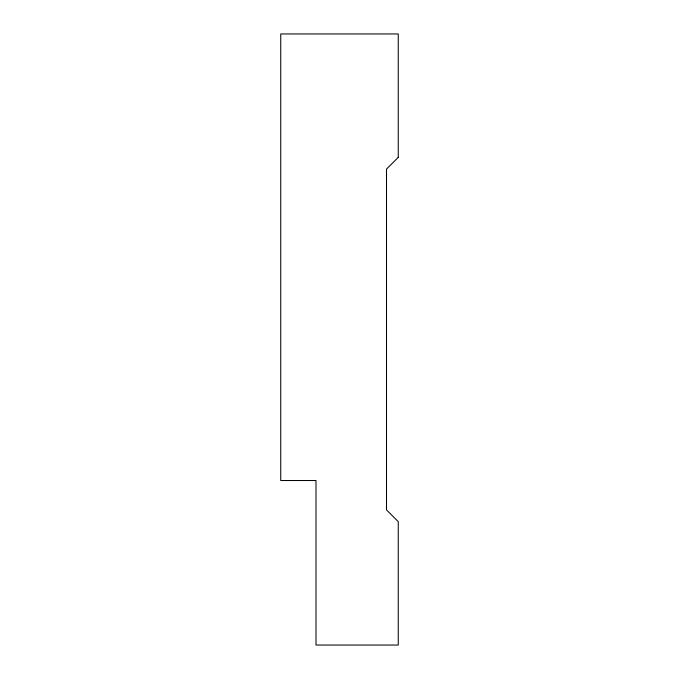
<?xml version="1.0" encoding="UTF-8"?>
<svg xmlns="http://www.w3.org/2000/svg" width="679" height="679" viewBox="0 0 679 679"><rect width="100%" height="100%" fill="white"/><g stroke="black" fill="none" stroke-linecap="round" stroke-linejoin="round"><path stroke-width="1.02" d="M398.259 157.341L386.504 169.096L386.504 509.904L398.259 521.659L398.259 645.05L315.998 645.05L315.998 480.52L280.741 480.52L280.741 33.95L398.259 33.95L398.259 157.341"/></g></svg>
